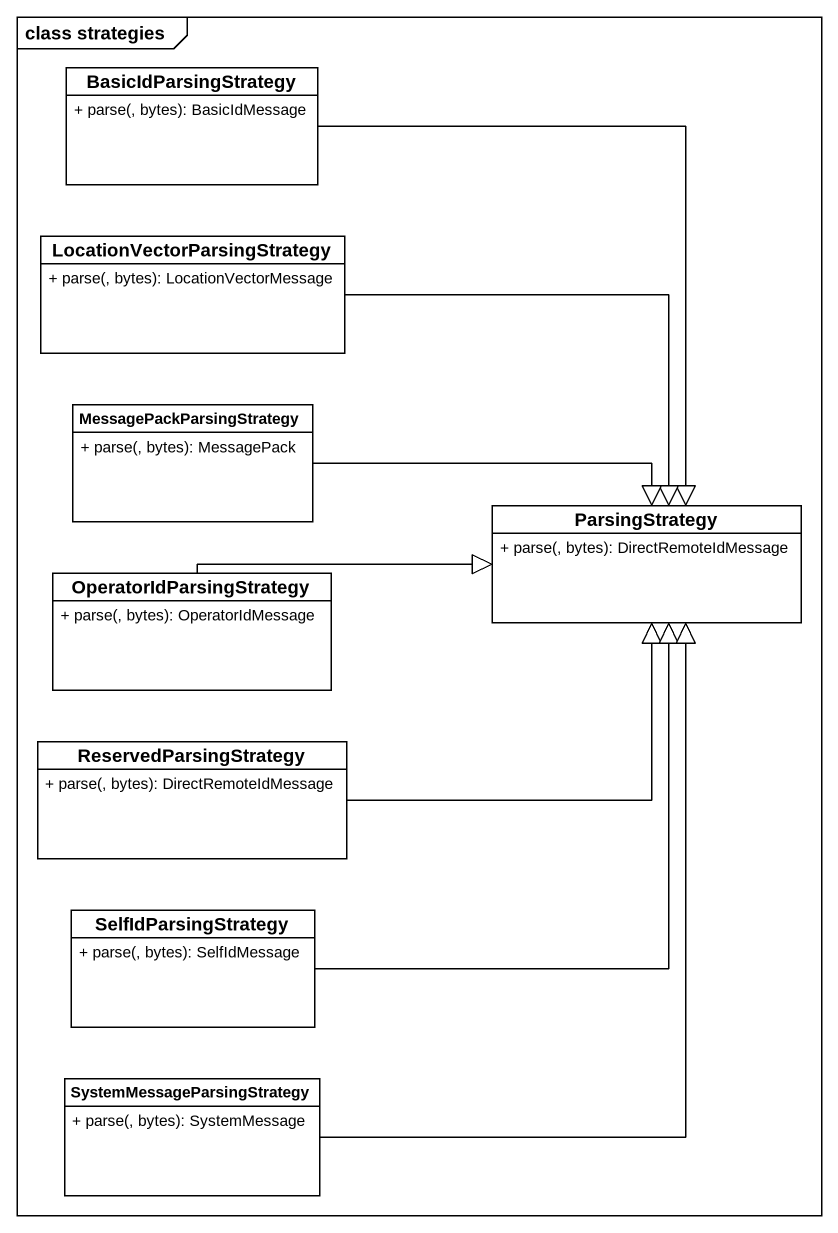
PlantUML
@startuml
mainframe class strategies
hide circle
hide empty members
skinparam classAttributeIconSize 0
class BasicIdParsingStrategy {
  + parse(, bytes): BasicIdMessage
}
class "LocationVectorParsingStrategy" as LocationVectorParsingStrateg {
  + parse(, bytes): LocationVectorMessage
}
class MessagePackParsingStrategy {
  + parse(, bytes): MessagePack
}
class ParsingStrategy {
  + parse(, bytes): DirectRemoteIdMessage
}
class OperatorIdParsingStrategy {
  + parse(, bytes): OperatorIdMessage
}
class ReservedParsingStrategy {
  + parse(, bytes): DirectRemoteIdMessage
}
class SelfIdParsingStrategy {
  + parse(, bytes): SelfIdMessage
}
class SystemMessageParsingStrategy {
  + parse(, bytes): SystemMessage
}
BasicIdParsingStrategy --|> ParsingStrategy
LocationVectorParsingStrateg -right-|> ParsingStrategy
MessagePackParsingStrategy -right-|> ParsingStrategy
OperatorIdParsingStrategy -right-|> ParsingStrategy
ReservedParsingStrategy -right-|> ParsingStrategy
SelfIdParsingStrategy -up-|> ParsingStrategy
SystemMessageParsingStrategy -up-|> ParsingStrategy
@enduml
